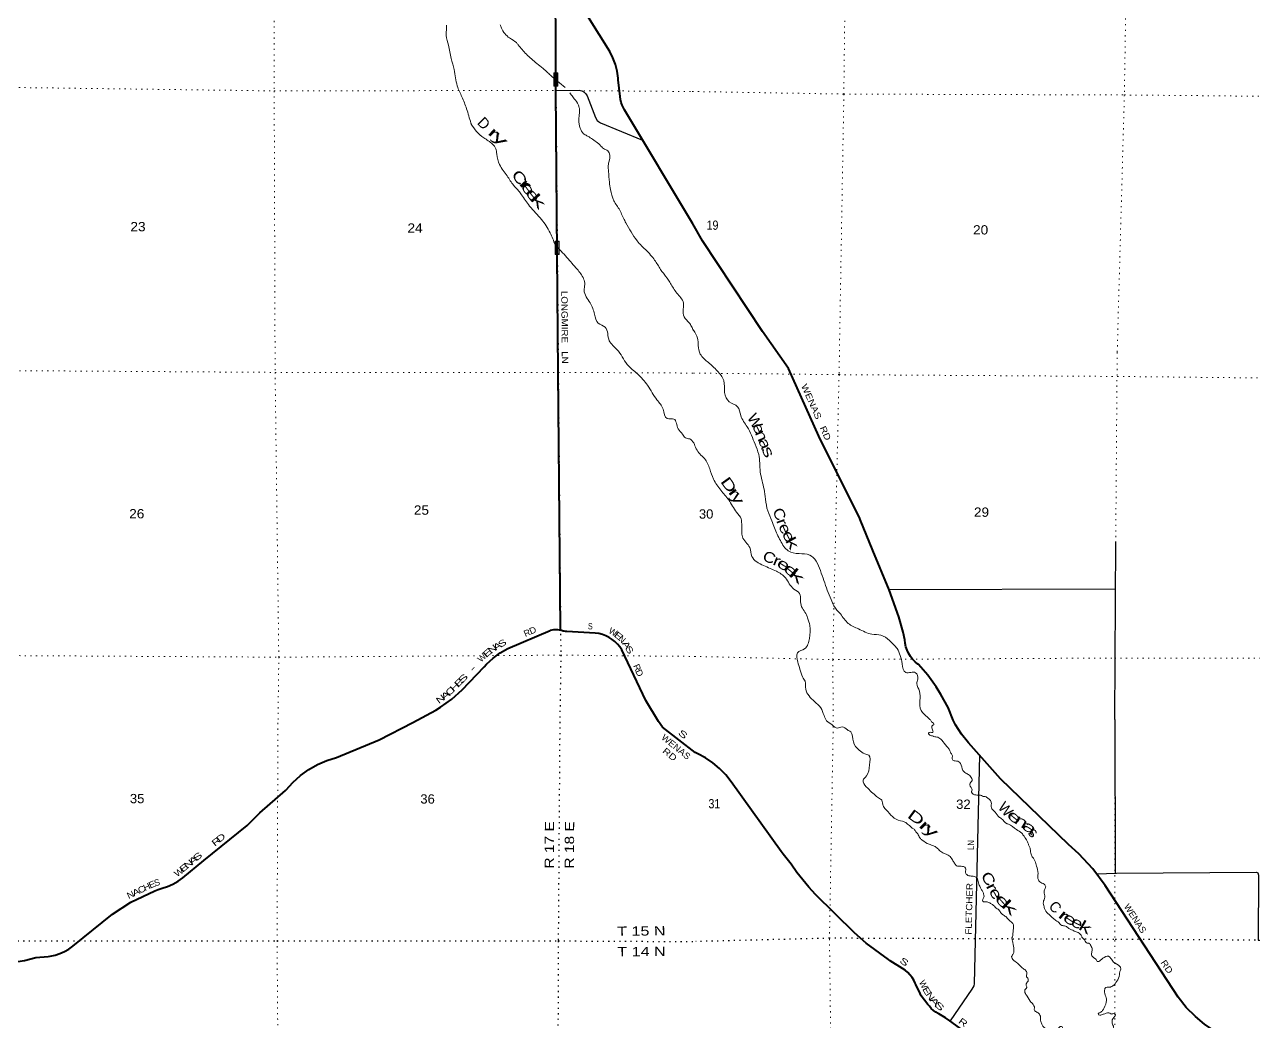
# Model space of a CAD drawing. Header units: feet. Extents: x -6 to 252658, y -374658 to -170635.
# Drawn here: x 81716 to 104914, y -280334 to -261526 of the extents above; entities that cross this region are included whole.
import ezdxf
from ezdxf.enums import TextEntityAlignment as Align

# ---------------------------------------------------------------- set-up
doc = ezdxf.new("R2010")
doc.units = ezdxf.units.FT
doc.header["$LTSCALE"] = 70
doc.linetypes.add('DOTTED', pattern=[1.5, 0.3, -1.2])
for name, color, linetype, lineweight in [('26', 7, 'Continuous', 40), ('27', 7, 'Continuous', 13), ('29', 7, 'Continuous', 25), ('30', 7, 'Continuous', 13), ('39', 7, 'Continuous', 13), ('6', 7, 'DOTTED', 25), ('61', 7, 'Continuous', 13), ('7', 7, 'DOTTED', 13)]:
    doc.layers.add(name, color=color, linetype=linetype, lineweight=lineweight)
doc.layers.add('41', color=7, linetype='Continuous')

msp = doc.modelspace()

# ---------------------------------------------------------------- linework, layer by layer
at = {"layer": '26'}
for points in [[(91839.63, -272953.16), (91834.28, -272926.56), (91790.77, -268088.47), (91771.79, -265860.85), (91745.44, -262769.25), (91745.16, -262684.83), (91736.85, -260149.99), (91736.75, -260120.26)], [(94332.1, -265285.16), (93041.67, -263135.54), (93026.69, -263110.6), (93013.94, -263085.54), (92996.66, -263049.2), (92977.85, -262995.89), (92964.71, -262940.91), (92957.39, -262884.86), (92921.5, -262569.26), (92918.95, -262534.81), (92900.58, -262404.51), (92868.69, -262276.84), (92823.63, -262153.2), (92765.89, -262034.96), (92131.53, -261015.96), (91736.75, -260120.26)], [(99243.9, -274652.04), (99151.07, -274412.35), (99013.29, -274168.16), (98927.3, -274024.21), (98769.07, -273804.07), (98588.7, -273601.67), (98576.64, -273592.52), (98526.09, -273548.79), (98480.4, -273500.01), (98440.05, -273446.73), (98405.49, -273389.52), (98377.1, -273329.01), (98355.19, -273265.87), (98340, -273200.78), (98331.7, -273134.46), (98302.53, -272987.9), (98220.83, -272698.13), (98040.85, -272192.15), (97728.44, -271448.47), (97489.52, -270867.01), (97483.85, -270846.8), (96707.48, -269294.28), (96137.26, -268015.02), (95647.26, -267316.28), (94511.98, -265608.28), (94332.1, -265285.16)], [(89047.09, -274694.02), (89481.53, -274459.27), (89565.28, -274407.5), (89779.1, -274253.05), (89975.6, -274077.11), (90389.05, -273645), (90438.81, -273592.27), (90561.09, -273480.84), (90694.35, -273382.8), (90837.12, -273299.23), (91636.77, -272958.03), (91645.99, -272954.78), (91677.6, -272946.03), (91709.95, -272940.63), (91742.68, -272938.64), (91775.45, -272940.08), (91807.88, -272944.94), (91809.5, -272945.36), (91839.63, -272953.16)], [(93683.59, -274675.49), (93443.95, -274281.84), (92988.7, -273322.43), (92953.22, -273269.23), (92909.59, -273216.3), (92860.66, -273168.22), (92806.98, -273125.52), (92749.13, -273088.66), (92687.74, -273058.06), (92623.49, -273034.03), (92557.08, -273016.86), (92489.24, -273006.72), (91952.59, -272978.55), (91928.86, -272977.31), (91902.59, -272973.73), (91886.01, -272970.39), (91862.37, -272962.99), (91859.5, -272961.75), (91839.63, -272953.16)], [(105509.42, -281053.54), (105447.54, -281014.04), (105381.86, -280981.23), (105313.12, -280955.46), (105242.06, -280937.02), (105207.24, -280929.31), (104859.73, -280831.13), (104787.08, -280807.36), (104507.03, -280694.92), (104240.26, -280553.82), (103989.71, -280385.61), (103819.05, -280244.65), (103645.72, -280069.79), (103491.62, -279877.77), (102115.97, -277767.16), (101883.03, -277457.23), (101618.97, -277173.35), (101423.03, -276996.73), (100137.86, -275756.69), (99535.95, -275076.32), (99404.57, -274913.71), (99290.9, -274738.27), (99243.9, -274652.04)], [(81424.95, -279227.2), (81716.1, -279184.37), (81928.7, -279128.15), (82163.78, -279109.97), (82200.15, -279104.99), (82292.86, -279085.34), (82383.02, -279056.12), (82469.62, -279017.63), (82551.73, -278970.3), (82628.44, -278914.65), (83372.79, -278310.3), (83724.56, -278083.79), (84172.87, -277868.11), (84237.05, -277842.88), (84311.98, -277819.94), (84416.53, -277786.64), (84517.02, -277742.59), (84612.35, -277688.28), (84701.49, -277624.31), (85096.55, -277296.77), (85914.78, -276637.43), (86157.88, -276401.81), (86642.52, -275976.87), (86651.21, -275966.16), (86780.47, -275823.92), (86923.9, -275695.97), (87079.92, -275583.71), (87246.82, -275488.38), (87422.77, -275411.02), (87605.84, -275352.47), (88411.07, -275023.32), (89047.09, -274694.02)], [(94373.25, -275260.41), (93761.25, -274780.79), (93683.59, -274675.49)], [(95053.94, -275813.8), (94952.1, -275682.68), (94837.1, -275562.93), (94710.22, -275455.85), (94572.85, -275362.62), (94426.48, -275284.27), (94373.25, -275260.41)], [(99910.5, -280853.15), (99184.81, -280324.54), (99100.11, -280264.27), (98978.03, -280193.14), (98963.25, -280185.8), (98916.33, -280158.38), (98872.53, -280126.2), (98832.34, -280089.62), (98796.19, -280049.04), (98768.57, -280016.8), (98642.33, -279849.17), (98621, -279810.39), (98539.38, -279636.3), (98529.6, -279611.91), (98502.22, -279556.06), (98469.14, -279503.37), (98430.74, -279454.42), (98387.43, -279409.76), (98339.7, -279369.87), (98288.05, -279335.19), (98059.27, -279189.18), (98025.76, -279167.11), (97605.52, -278855.12), (97385.37, -278665.25), (96649.66, -277939.26), (96519.49, -277803.71), (96292.32, -277525.87), (96186.21, -277366.06), (96035.82, -277178.31), (96015.87, -277153.4), (95997.86, -277128.31), (95053.94, -275813.8)]]:
    msp.add_lwpolyline(points, dxfattribs=at)
at = {"layer": '29'}
for p, q in [((102300.33, -274638.56), (102315.9, -271279.6)), ((98022.85, -272187.79), (102309.8, -272174.87)), ((102300.33, -274638.56), (102301.35, -277539.67))]:
    msp.add_line(p, q, dxfattribs=at)
for points in [[(91745.79, -262768.45), (92187.78, -262766.46), (92234.76, -262774.63), (92277.65, -262799.15), (92308.3, -262829.81), (92334.85, -262872.73), (92494.18, -263277.37), (92526.86, -263336.63), (92549.33, -263357.07), (92588.14, -263379.55), (93383.13, -263704.35)], [(99744.24, -275311.77), (99643.89, -279622.94), (99637.13, -279661.09), (99595.65, -279728.79), (99187.43, -280326.45)], [(101952.13, -277549.17), (102328.45, -277539.44), (104975.39, -277516.72), (104996.22, -277533.93), (105009.33, -277572.62), (105004.03, -278798.62), (107690.1, -278814.24), (113029.08, -278798.63), (114973.9, -278872.79)]]:
    msp.add_lwpolyline(points, dxfattribs=at)
at = {"layer": '39'}
msp.add_line((91704.74, -262534.73), (91920.97, -262716.34), dxfattribs=at)
for points in [[(89680.22, -261538.6), (89679.96, -261599.36), (89674.66, -261732.12), (89715.86, -261916.97), (89769.46, -262166.12), (89826.85, -262375.04), (89884.8, -262684.51), (89972.31, -262889.28), (90059.93, -263114.16), (90141.77, -263385.32), (90148.15, -263406.04)], [(90695.13, -261528.15), (90716.48, -261593.02), (90872.18, -261779.41), (90999.22, -261867.36), (91035.61, -261909.45), (91189.24, -262083.77), (91387.07, -262259.92), (91504.11, -262355.97), (91594.95, -262436.03), (91659.56, -262496.1), (91704.74, -262534.73)], [(92009.87, -262816.27), (92037.17, -262852.5), (92093.83, -262926.68), (92166.74, -263034.97), (92185.13, -263091.21), (92189.68, -263187.72), (92184.89, -263412.99), (92205.34, -263479.27), (92266.19, -263585.6), (92332.69, -263623.54), (92415.33, -263673.47), (92596.92, -263817.51), (92663.53, -263875.56), (92723.97, -263907.48), (92753.15, -264100.43), (92733.53, -264184.98), (92740.16, -264295.56), (92755.36, -264502.64), (92778.2, -264637.29), (92839.64, -264850.21), (92951.09, -265026.73), (93044.59, -265225.44), (93066.91, -265265.56), (93277.69, -265604.56), (93364.6, -265700.73), (93465.57, -265796.85), (93556.54, -265901.05), (93627.36, -265993.26), (93734.77, -266165.77), (93789.39, -266233.92), (93896.69, -266386.32), (93951.44, -266478.6), (94082.99, -266657.04), (94147.79, -266751.29), (94150.59, -266894.07), (94169.49, -267042.81), (94260.49, -267153.04), (94284.77, -267185.12)], [(90147.9, -263403.39), (90247.11, -263545.77), (90384.35, -263661.84), (90549.74, -263783.82), (90610.47, -263868.04), (90629.1, -263968.52), (90684.45, -264169.4), (90826.23, -264381.98), (90947.73, -264558.45), (91044.75, -264666.65), (91095.36, -264736.83), (91249.2, -264949.36), (91475.59, -265203.83), (91637.67, -265454.54), (91731.61, -265683.77)], [(91731.61, -265683.77), (91953.61, -265919.8), (92145.67, -266142.24), (92269.19, -266320.71), (92289.89, -266433.25), (92278.43, -266539.88), (92394.25, -266778.72), (92475.77, -266991.56), (92542.99, -267160.21), (92676, -267238.09), (92753.73, -267491.17), (92899.26, -267655.47), (93093.67, -267938.23), (93285.5, -268118.43), (93477.51, -268332.82), (93653.79, -268607.6), (93771.27, -268784.09), (93848.56, -268956.72), (93973.17, -268968.27), (94052.54, -269154.97), (94135.44, -269253.17), (94192.09, -269325.34), (94272.55, -269345.11), (94349.06, -269419.63)], [(94284.77, -267185.12), (94307.08, -267223.24), (94341.93, -267295.57)], [(94341.36, -267294.39), (94421.54, -267442.13), (94431.12, -267583.04), (94472.52, -267742.64), (94626.38, -267904.35), (94790.44, -268058.2), (94913.75, -268243.46), (94931.86, -268470.98), (95019.24, -268643.5), (95176.32, -268736.91), (95235.68, -268902.87), (95356.54, -269114.22), (95505.47, -269442.7), (95574.35, -269639), (95604.82, -269963.25), (95637.97, -270134.76), (95675.43, -270290.27), (95702.27, -270477.74), (95746.52, -270703.74), (95823.61, -270890.14), (95871.5, -271023.73), (95985.83, -271263.1), (96133.11, -271456.84), (96337.12, -271508.91), (96537.57, -271534.77), (96739.35, -271828.05), (96869.5, -272196.39), (96940.75, -272372.63), (96994.83, -272496.28), (97116.74, -272647.33), (97266.31, -272825.04), (97459.36, -272929.17), (97712.77, -273028.4), (97881.19, -273047.63), (98044.18, -273147.18), (98186.14, -273300.62), (98283.56, -273587.92), (98351.03, -273750.02), (98537.78, -273755.52), (98577.88, -273874.89), (98560.33, -273959), (98610.01, -274104.68), (98619.02, -274277.75), (98639.84, -274465.11), (98706.75, -274544.77), (98807.63, -274635.12), (98827.19, -274654.05)], [(94349.06, -269419.63), (94461.56, -269626.24), (94552.39, -269716.39), (94649.46, -269909.2), (94722.43, -270101.56), (94859.35, -270313.21), (95008.85, -270494.93), (95157.47, -270726.9), (95245.66, -270853.2), (95254.08, -270945.84), (95257.35, -270988.12), (95265.87, -271189.32), (95404.91, -271394.98), (95446.2, -271560.61), (95668.18, -271733.64), (95909.39, -271840.68), (96077.99, -271964.46), (96238.98, -272178.57), (96347.99, -272263.03), (96365.99, -272381.99), (96385.83, -272511.03), (96446.36, -272610.67), (96498.65, -272722.22), (96538.32, -272865.71), (96532.08, -273106.84), (96442.26, -273302.19), (96308.3, -273380.1), (96311.36, -273549.04), (96353.07, -273690.55), (96402.79, -273834.22), (96449.54, -273917.52), (96463.04, -274064.54), (96525.08, -274192.36), (96629.66, -274300.87), (96748.19, -274415.67), (96807.84, -274565.56), (96854.47, -274662.29)], [(97801.53, -276089.14), (97606.21, -275905.79), (97544.13, -275785.48), (97610.09, -275703.97), (97664.4, -275494.4), (97652.76, -275311.99), (97579.05, -275284.82), (97470.42, -275214.96), (97361.78, -275059.72), (97311.34, -274869.55), (97249.27, -274834.62), (97148.39, -274776.41), (97063.04, -274799.69), (96962.17, -274741.48), (96854.47, -274662.29)], [(101202.43, -278440.59), (101137.38, -278393.47), (101057.79, -278316.47), (100980.07, -278231.4), (100963.02, -278171.43), (100950.28, -278129.47), (100949.49, -278081.27), (100960.91, -278042.93), (100976.08, -277988.44), (100962.45, -277892.27), (100964.29, -277882.19), (100967.85, -277854.01), (100993.01, -277795.34), (100984.55, -277769.38), (100964.1, -277747.62), (100880.94, -277698.8), (100854.28, -277665.1), (100848.22, -277540.68), (100821.86, -277402.53), (100806.98, -277352.56), (100761.22, -277256.92), (100722.04, -277195.31), (100706.7, -277117.24), (100693.61, -277053.18), (100670.66, -277001.35), (100666.47, -276991.38), (100643.44, -276933.51), (100583.69, -276842.12), (100540.57, -276784.59), (100440.99, -276713.95), (100290.72, -276614.02), (100262.43, -276604.45), (100154.4, -276507.83), (100121.88, -276484.27), (100035.86, -276383.28), (99988.92, -276337.86), (99968.25, -276302.05), (99963.47, -276255.94), (99969.03, -276227.73), (99901.02, -276122.41), (99894.93, -276118.5), (99866.49, -276098.88), (99797.95, -276083.95), (99759.47, -276064.52), (99713.32, -276067.29), (99671.02, -276059.96), (99646.89, -276058.35), (99604.16, -276024.93), (99593.6, -275992.96), (99599.45, -275982.83), (99596.85, -275946.72), (99559.13, -275850.94), (99602.31, -275789.96), (99597.64, -275749.87), (99544.31, -275682.47), (99534.17, -275676.61), (99469.25, -275637.53), (99428.44, -275598.04), (99386.13, -275468.19), (99373.82, -275452.32), (99333.23, -275426.9), (99242.48, -275404.3), (99228.03, -275380.44), (99233.1, -275322.11), (99204.12, -275270.38), (99168.73, -275194.64), (99127.78, -275147.13), (99029.39, -275026.24), (98956.21, -274973.24), (98881.64, -274958.4), (98873.55, -274954.53), (98802.94, -274935.62), (98782.39, -274907.84), (98784.1, -274889.74), (98812.02, -274877.22), (98856.26, -274880.5), (98864.23, -274876.35), (98863.87, -274854.27), (98844.54, -274778.27), (98850.21, -274756.08), (98878.05, -274739.54), (98873.51, -274707.48), (98836.97, -274683.99), (98827.19, -274654.05)], [(99682.44, -277612.33), (99605.81, -277593.52), (99525.25, -277580.81), (99486.48, -277543.29), (99480.19, -277527.33), (99483.12, -277461), (99468.47, -277425.09), (99442.17, -277413.48), (99353.68, -277406.92), (99343.64, -277407.09), (99311.35, -277397.59), (99268.35, -277348.09), (99231.19, -277286.45), (99171.67, -277209.11), (99096.78, -277174.21), (99011.66, -277127.43), (98952.5, -277072.17), (98887.49, -277027.06), (98790.48, -276990.52), (98660.65, -276912.34), (98617.82, -276872.89), (98576.34, -276793.24), (98543.65, -276759.64), (98508.66, -276708.01), (98457.94, -276676.72), (98427.26, -276643.09), (98419.15, -276639.2), (98349.89, -276580.1), (98291.3, -276558.98), (98131.61, -276497.38), (98013.13, -276376.83), (97941.5, -276295.68), (97924.94, -276265.83), (97897.09, -276159.85), (97872.63, -276138.17), (97801.53, -276089.14)], [(102254.81, -280973.01), (102199.39, -280934.54), (102172.69, -280898.83), (102148.59, -280899.23), (102128.49, -280897.55), (102120.18, -280881.63), (102113.15, -280819.49), (102080.98, -280818.01), (102014.88, -280829.15), (101994.51, -280811.42), (101983.91, -280777.45), (101964.98, -280725.54), (101875.97, -280686.86), (101853.82, -280683.21), (101803.89, -280700.11), (101767.77, -280702.72), (101745.46, -280689.04), (101743.25, -280677.02), (101743.16, -280671), (101625.67, -280610.69), (101541.64, -280630.17), (101523.49, -280626.45), (101505.03, -280602.67), (101474.38, -280571.04), (101420.36, -280583.99), (101367.9, -280568.79), (101339.46, -280549.19), (101318.81, -280515.39), (101309.73, -280451.27), (101289.29, -280429.52), (101201.79, -280483.2), (101159.72, -280489.92), (101143.7, -280492.19), (101059.33, -280491.59), (101008.77, -280470.34), (100962.25, -280451.03), (100937.73, -280425.33), (100912.71, -280369.52), (100898.1, -280335.62), (100897.27, -280285.42), (100873.74, -280197.44), (100816.79, -280154.2), (100775.91, -280110.69), (100779.49, -280084.53), (100743.91, -279996.75), (100729.63, -279982.93), (100721.49, -279977.04), (100645.22, -279857.8), (100601.93, -279790.24), (100599.33, -279754.12), (100606.97, -279729.9), (100638.54, -279695.23), (100621.65, -279645.3), (100637.05, -279604.88), (100664.44, -279560.24), (100653.74, -279520.24), (100633.23, -279494.48), (100630.89, -279474.43), (100637.97, -279416.06), (100611.07, -279368.31), (100550.11, -279325.14), (100543.99, -279319.22), (100437.86, -279216.55), (100358.36, -279145.57), (100349.74, -279109.56), (100367.36, -279081.15), (100390.69, -279034.57), (100389.27, -278948.23), (100364.98, -278814.06), (100356.03, -278757.97), (100373.37, -278713.5), (100374.75, -278675.32), (100384.79, -278552.63), (100382.15, -278514.52), (100355.3, -278468.77), (100322.71, -278441.19), (100312.53, -278433.33), (100253.24, -278370.05), (100190.24, -278324.9), (100141.33, -278281.53), (100122.66, -278245.69), (100057.58, -278196.56), (99990.2, -278129.4), (99937.49, -278100.15), (99886.97, -278080.91), (99830.71, -278079.84), (99816.63, -278078.07), (99802.04, -278046.18), (99825.24, -277991.56), (99826.66, -277955.38), (99824.49, -277945.37), (99807.46, -277887.41), (99774.58, -277841.77), (99749.5, -277781.93), (99730.84, -277746.09), (99703.01, -277642.12), (99682.44, -277612.33)], [(102269.65, -281448.05), (102268.06, -281447.55), (102222.82, -281384.04), (102212.29, -281354.08), (102217.86, -281325.87), (102252.98, -281263.02), (102260.41, -281226.75), (102256.17, -281212.76), (102223.71, -281193.22), (102175.26, -281177.95), (102152.87, -281160.25), (102146.52, -281140.28), (102181.11, -281045.3), (102202.64, -281010.8), (102252.45, -280985.87), (102256.2, -280969.74), (102264.16, -280965.59), (102305.78, -280930.76), (102375.46, -280893.44), (102401.17, -280868.91), (102435.8, -280775.94), (102411.34, -280754.27), (102389.12, -280746.6), (102344.95, -280747.34), (102278.95, -280764.5), (102254.69, -280754.86), (102254.26, -280728.76), (102275.79, -280694.26), (102265.22, -280662.3), (102242.54, -280626.53), (102238.09, -280600.49), (102245.57, -280566.23), (102270.92, -280519.61), (102276.71, -280505.45), (102275.76, -280447.22), (102250.34, -280367.31), (102245.66, -280327.22), (102259.1, -280288.84), (102294.51, -280244.06), (102308.01, -280209.69), (102287.63, -280191.96), (102255.44, -280188.47), (102239.51, -280196.78), (102223.32, -280189.01), (102184.87, -280171.57), (102086.88, -280197.31), (102076.87, -280199.48), (101996.74, -280212.87), (101988.55, -280202.96), (101988.22, -280182.88), (102022.06, -280164.25), (102065.64, -280127.36), (102120.15, -280022.02), (102137.34, -279967.5), (102134.07, -279891.24), (102102.18, -279783.31), (102109.22, -279722.95), (102112.97, -279706.81), (102150.83, -279688.1), (102213.08, -279687.07), (102223.08, -279684.89), (102260.9, -279664.18), (102335.79, -279576.57), (102383.95, -279451.24), (102395.01, -279390.8), (102412.36, -279346.33), (102407.95, -279322.3), (102395.54, -279300.42), (102275.61, -279214.04), (102218.18, -279140.69), (102175.38, -279103.24), (102125.32, -279112.1), (102029.99, -279177.96), (101998.25, -279202.59), (101978.24, -279206.94), (101955.88, -279191.25), (101943.38, -279163.34), (101923.07, -279149.62), (101914.94, -279143.73), (101863.95, -279096.38), (101857.53, -279072.38), (101860.89, -279032.15), (101867.77, -278961.75), (101830.34, -278884.04), (101815.96, -278864.19), (101765.56, -278852.98), (101708.02, -278773.6), (101683.59, -278753.92), (101673.19, -278732.01), (101603.67, -278656.85), (101532.96, -278631.91), (101524.83, -278626.02), (101431.74, -278583.39), (101368.67, -278534.22), (101296.18, -278523.38), (101230.84, -278458.19), (101202.43, -278440.59)]]:
    msp.add_spline(points, degree=3, dxfattribs=at)
at = {"layer": '6'}
for points in [[(92224.46, -246871.38), (91721.11, -252140.6), (91732.26, -257453.92), (91744.61, -262433.43)], [(91745.21, -262677.9), (91745.44, -262769.25), (91769.66, -265611.62)], [(91771.78, -265859.59), (91790.77, -268088.47), (91838.2, -273423.76), (91819.57, -274683.06)], [(91819.57, -274683.06), (91790.21, -278815.55), (91774.73, -284054.72), (91901.69, -289473.78), (91919.2, -294801.22), (91931.12, -300175), (91949.83, -304796.06)], [(76382.57, -278836.15), (81061.2, -278815.8), (86481.97, -278812.16), (91790.21, -278815.55), (94387.97, -278828.11)], [(123724.54, -278878.99), (123723.65, -278878.96), (118378.77, -278798.01), (112993.03, -278798.22), (107682.04, -278814.78), (102280.63, -278787.59), (96911.65, -278764.81), (94387.97, -278828.11)]]:
    msp.add_lwpolyline(points, dxfattribs=at)
at = {"layer": '61'}
for p, q in [((91704.96, -262436.41), (91779.96, -262436.17)), ((91705.76, -262686.41), (91704.96, -262436.41)), ((91779.96, -262436.17), (91780.76, -262686.17)), ((91780.58, -262686.43), (91705.58, -262686.67)), ((91731.61, -265611.92), (91806.61, -265611.28)), ((91733.75, -265861.91), (91731.61, -265611.92))]:
    msp.add_line(p, q, dxfattribs=at)
for points in [[(91771.99, -262444.19), (91712.97, -262444.38), (91713.73, -262678.64), (91772.73, -262678.46)], [(91798.68, -265619.34), (91739.67, -265619.84), (91741.67, -265853.84), (91800.68, -265853.34)]]:
    msp.add_lwpolyline(points, close=True, dxfattribs=at)
msp.add_lwpolyline([(91806.61, -265611.28), (91808.75, -265861.27), (91733.75, -265861.91)], dxfattribs=at)
at = {"layer": '7'}
for points in [[(87051.53, -228929.73), (86996.61, -231371.4), (86975.54, -236670.78), (86946.11, -241909.87), (86848.81, -246861.65), (86534.33, -252138.12), (86425.04, -257468.04), (86428.14, -262777.37), (86445.3, -268088.66), (86515.04, -273462.08), (86499.65, -274703.79)], [(97149.36, -228889.03), (97111.22, -230948.4), (97118.81, -236240.06), (97051.8, -241546.4), (97144.83, -246891.93), (97186.1, -252210.35), (97198.61, -252667.8), (97242.69, -257571.28), (97182.42, -262837.54), (97091.52, -268131.38), (96973.07, -273507.13), (96983.1, -274661.74)], [(102448.21, -228865.86), (102423.59, -230923.08), (102516.38, -236053.48), (102464.52, -241297.79), (102464.21, -246925.04), (102469.86, -252212.64), (102559.4, -257527.94), (102477.98, -262854.12), (102342.64, -267709.19), (102297.56, -273478.01), (102300.33, -274638.56)], [(62881.18, -262855.49), (65058.84, -262872.62), (70414.12, -262830.15), (75765.31, -262775.63), (81084.29, -262707.17), (86428.14, -262777.37), (91745.44, -262769.25), (94321.79, -262788.68)], [(94321.79, -262788.68), (97182.42, -262837.54), (102477.98, -262854.12), (107752.86, -262904.5), (113098.7, -263032.59), (118450.86, -263030.13), (123743.48, -263016.87)], [(62895.85, -268186.51), (65058.06, -268208.12), (70431.71, -268217.86), (75756.65, -268139.32), (81093.61, -268052.68), (86445.3, -268088.66), (91790.77, -268088.47), (94343.72, -268101.78)], [(94343.72, -268101.78), (97091.52, -268131.38), (102348.61, -268165.34), (107611.33, -268221.51), (113014.72, -268276.3), (118383.6, -268235.95), (123752.49, -268310.19)], [(62910.53, -273524.06), (65089.04, -273473.1), (70434.5, -273472.9), (75741.83, -273476.89), (81091.06, -273430.42), (86515.04, -273462.08), (90211.42, -273435.47)], [(90546.53, -273433.06), (91838.2, -273423.76), (94365.78, -273447.97)], [(94365.78, -273447.97), (96973.07, -273507.13), (102297.56, -273478.01), (107627.48, -273483.17), (113101.05, -273545.3), (118362.9, -273422.53), (123694.22, -273576.49)], [(97397.28, -313385.32), (97359, -310848.09), (97283.6, -305516.21), (97215.74, -300191.62), (97183.17, -294799.99), (97032.36, -289419.7), (96975.53, -284047.95), (96910.8, -278778.89), (96983.1, -274661.74)], [(102300.33, -274637.51), (102298.56, -278804.39), (102290.06, -284102.96), (102403.89, -289486.79), (102489.72, -294838.14), (102514.99, -300135.03), (102556.58, -305493.56), (102650.85, -310876.01), (102698.79, -316198.46), (102707.18, -317109.58)], [(86499.65, -274703.79), (86481.97, -278812.16), (86522.71, -284042.78), (86605.62, -289482.35), (86604.19, -292149)]]:
    msp.add_lwpolyline(points, dxfattribs=at)

# ---------------------------------------------------------------- texts
at = {"layer": '27'}
for s, rotation, width, p in [('LONGMIRE   LN', 270.488, 1.15, (91847.67, -266550.69)), ('WENAS   RD', 294.025, 1.2, (96371.75, -268341.78)), ('WENAS', 320.816, 1.1, (93725.13, -274996.47)), ('S', 320.816, 1.6, (94040.57, -274908.58)), ('RD', 320.816, 1.25, (93746.42, -275252.3)), ('WENAS', 303.095, 1.05, (102463.55, -278165.81)), ('RD', 303.095, 1.15, (103156.56, -279223.59))]:
    msp.add_text(s, height=120, rotation=rotation, dxfattribs=dict(at, width=width)).set_placement(p)
for s, rotation, width, p in [('S', 358.079, 0.75, (92393.65, -272937.5)), ('R', 22.506, 1.05, (91225, -273058.79)), ('D', 24.053, 1.1, (91333.2, -273009.96)), ('E', 320.754, 1.6, (92893.75, -273110.84)), ('E', 41.232, 1.7, (90495.15, -273421.74)), ('N', 38.391, 1.45, (90585.57, -273355.66)), ('A', 32.143, 1.45, (90669.64, -273304.41)), ('S', 32.562, 1.4, (90764.98, -273248.57)), ('A', 303.343, 1.5, (93029.27, -273266.72)), ('S', 302.578, 1.4, (93084.99, -273354.57)), ('-', 48.291, 2, (90215.99, -273709.87)), ('R', 293.576, 1.1, (93226.43, -273681.86)), ('D', 293.576, 1.1, (93269.19, -273783.96)), ('H', 43.409, 1.55, (89875.86, -274064.21)), ('E', 43.409, 1.75, (89960.34, -273979.37)), ('S', 43.882, 1.8, (90031.71, -273907.55)), ('N', 36.858, 1.4, (89601.69, -274299.6)), ('A', 37, 1.6, (89695.85, -274229.86)), ('C', 39, 1.5, (89786.04, -274150.25)), ('R', 38.862, 1.45, (85370.46, -276986.16)), ('D', 38.862, 1.45, (85458.75, -276915.02)), ('S', 39.662, 1.65, (85017.66, -277271.24)), ('W', 35.665, 1.15, (84662.99, -277565.79)), ('E', 39.662, 1.65, (84764.13, -277477.98)), ('N', 39.662, 1.5, (84847.4, -277411.22)), ('A', 39.662, 1.65, (84938.46, -277337.64)), ('E', 23.692, 1.2, (84146.21, -277804.34)), ('N', 25.692, 1.15, (83741.38, -277998.02)), ('A', 25.692, 1.3, (83845.26, -277948.04)), ('C', 25.692, 1.15, (83949.14, -277898.07)), ('H', 25.692, 1.1, (84048.33, -277850.35)), ('S', 323.633, 1.5, (98286.36, -279258.44)), ('E', 298.515, 1.3, (98693.01, -279783.34)), ('N', 303.687, 1.35, (98766.18, -279890.87)), ('A', 311.379, 1.75, (98855.05, -280003.82)), ('S', 316.917, 1.75, (98945.75, -280088.9)), ('R', 323.865, 1.4, (99398.64, -280400.99))]:
    msp.add_text(s, height=120, rotation=rotation, dxfattribs=dict(at, width=width)).set_placement(p, align=Align.CENTER)
for s, rotation, p in [('W', 331, (92795.5, -273035.43)), ('N', 315.334, (92953.91, -273165.58)), ('W', 44.879, (90390.06, -273513.71)), ('S', 17.022, (84233.3, -277770.5)), ('W', 296.188, (98629.71, -279661.35))]:
    msp.add_text(s, height=120, rotation=rotation, dxfattribs=at).set_placement(p, align=Align.CENTER)
at = {"layer": '30'}
for s, width, p in [('LN', 0.9, (99638.1, -277099.89)), ('FLETCHER  ', 1.15, (99594.6, -278698.41))]:
    msp.add_text(s, height=120, rotation=88.667, dxfattribs=dict(at, width=width)).set_placement(p)
at = {"layer": '41'}
for s, rotation, p in [('D', 314.827, (90315.1, -263460.19)), ('W', 311.696, (100161.12, -276396.92)), ('s', 314.949, (100692.13, -276837.32)), ('C', 313.872, (101102.17, -278245.75))]:
    msp.add_text(s, height=200, rotation=rotation, dxfattribs=at).set_placement(p, align=Align.CENTER)
for s, rotation, width, p in [('r', 317.367, 2.15, (90512.97, -263643.59)), ('y', 317.089, 2.1, (90629.18, -263746.03)), ('C', 304.261, 1.45, (90975.64, -264468.38)), ('r', 311.991, 2.15, (91100.39, -264604.47)), ('e', 305.87, 1.7, (91143.97, -264681.03)), ('e', 309.103, 1.8, (91237.23, -264805.71)), ('k', 311.638, 2.15, (91334.52, -264922.61)), ('W', 299.188, 1.1, (95415.88, -269056.41)), ('e', 295.202, 1.35, (95486.42, -269185.96)), ('n', 293.578, 1.4, (95539.12, -269321)), ('a', 291.884, 1.35, (95600.14, -269467.84)), ('s', 294.781, 1.55, (95666.12, -269628.22)), ('D', 305.508, 1.55, (94929.25, -270269.38)), ('y', 297.971, 1.5, (95094.26, -270509.49)), ('r', 307.099, 1.9, (95039.26, -270417.51)), ('C', 293.408, 1.2, (95876.32, -270802.04)), ('r', 289.773, 1.35, (95923.89, -270941.66)), ('e', 293.853, 1.3, (95982.05, -271075.04)), ('e', 297.199, 1.4, (96055.55, -271223.74)), ('k', 298.965, 1.65, (96121.81, -271355.82)), ('C', 336.176, 1.2, (95734.54, -271669.75)), ('r', 337.767, 1.4, (95882.35, -271731.68)), ('e', 328.178, 1.55, (95995.11, -271795.98)), ('e', 320.256, 1.8, (96122.6, -271898.85)), ('k', 318.476, 2.15, (96229.88, -272002.06)), ('D', 323.571, 1.6, (98488.37, -276566.4)), ('e', 321.26, 1.8, (100344.09, -276553.25)), ('n', 328.074, 1.65, (100483.31, -276643.58)), ('r', 316.168, 2.2, (98650.68, -276715.26)), ('y', 321.012, 1.95, (98768.72, -276803.29)), ('a', 325.103, 1.75, (100631.36, -276754.41)), ('C', 301.402, 1.35, (99827.01, -277694.05)), ('r', 296.775, 1.55, (99890.5, -277841.71)), ('e', 299.084, 1.45, (99965.88, -277969.6)), ('e', 312.159, 1.9, (100111.25, -278132.19)), ('k', 317.175, 2.2, (100242.74, -278253.17)), ('r', 321.07, 2, (101278.08, -278408.19)), ('e', 326.929, 1.6, (101399.89, -278484.95)), ('e', 332.739, 1.4, (101543.2, -278561.24)), ('k', 329.252, 1.7, (101692.33, -278641.79))]:
    msp.add_text(s, height=200, rotation=rotation, dxfattribs=dict(at, width=width)).set_placement(p, align=Align.CENTER)
at = {"layer": '6'}
for s, rotation, width, p in [('R 17 E', 89.593, 1.25, (91706.98, -277451.15)), ('R 18 E', 89.593, 1.25, (92085.46, -277451.93)), ('T 15 N', 0.506, 1.3, (92903.27, -278719.74)), ('T 14 N', 0.506, 1.3, (92906.64, -279107.65))]:
    msp.add_text(s, height=175, rotation=rotation, dxfattribs=dict(at, width=width)).set_placement(p)
at = {"layer": '7'}
for s, height, width, p in [('23', 175, 1.1, (83713.45, -265425.79)), ('24', 175, 1.1, (88944.12, -265451.28)), ('19', 175, 0.85, (94592.53, -265398.62)), ('20', 175, 1.1, (99621.39, -265486.81)), ('26', 175, 1.1, (83690.22, -270843.35)), ('25', 175, 1.1, (89064.3, -270774.56)), ('30', 175, 1.05, (94445.72, -270847.67)), ('29', 175, 1.1, (99637.52, -270813.05)), ('35', 175, 1.05, (83703.95, -276217.51)), ('36', 175, 1.05, (89186.88, -276224.48)), ('31', 175.7, 0.85, (94626.58, -276314.64)), ('32', 175.7, 1.05, (99302.25, -276324.44))]:
    msp.add_text(s, height=height, dxfattribs=dict(at, width=width)).set_placement(p)

doc.saveas('drawing.dxf')
